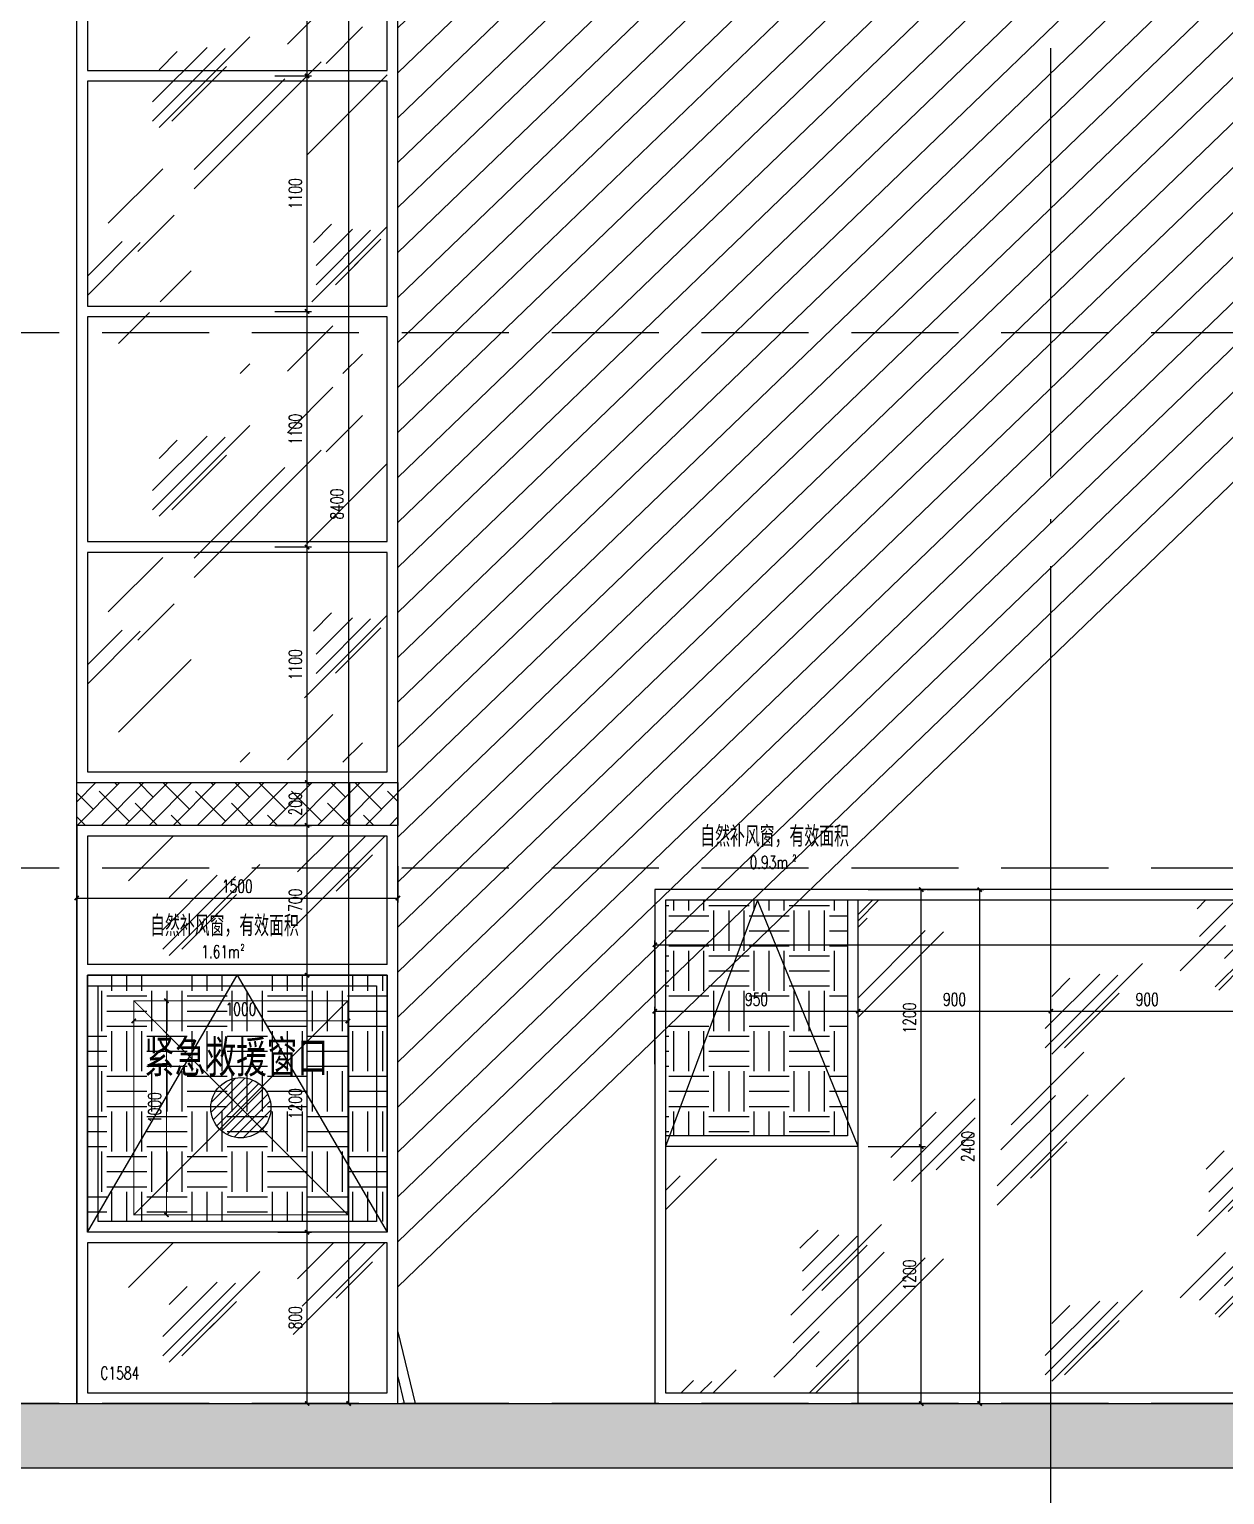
# Model space of a CAD drawing. Extents: x -4210259 to 293730, y -7499 to 868879.
# Drawn here: x -1822112 to -1816529, y 516812 to 523655 of the extents above; entities that cross this region are included whole.
import ezdxf

# ---------------------------------------------------------------- set-up
doc = ezdxf.new("R2010")
doc.units = 0
doc.header["$LTSCALE"] = 1000
doc.header["$MEASUREMENT"] = 0
for name, pattern in [('__DASH', [0.35, 0.25, -0.1]), ('DASH', [0.35, 0.25, -0.1]), ('DOTE', [2.42, 2, -0.2, 0.02, -0.2])]:
    doc.linetypes.add(name, pattern=pattern)
doc.layers.get('Defpoints').update_dxf_attribs({"color": 210})
for name, color, linetype in [('A-AXIS-DOTE', 14, 'DOTE'), ('A-HATCH-2', 251, 'Continuous'), ('A-LIN-V', 9, 'Continuous'), ('A-WINDOW', 140, 'Continuous'), ('A-彩色打印层', 22, 'Continuous'), ('A-门窗表显示尺寸', 160, 'Continuous'), ('AS-WALL', 40, 'Continuous'), ('AXIS', 3, 'Continuous'), ('PUB_DIM', 3, 'Continuous'), ('SPACE', 7, 'Continuous'), ('SPACE_HATCH', 8, 'Continuous')]:
    doc.layers.add(name, color=color, linetype=linetype)
doc.layers.add('A-WALL-HATCH', color=8, linetype='Continuous', lineweight=13)
doc.styles.add('_TCH_DIM_T3', font='SIMPLEX', dxfattribs={"width": 0.705882, "bigfont": 'GBCBIG'})
doc.styles.add('_TCH_SPACE', font='SIMPLEX', dxfattribs={"height": 5, "bigfont": 'GBCBIG'})
doc.styles.add('A-DIM_T3', font='SIMPLEX', dxfattribs={"width": 0.705882, "bigfont": 'GBCBIG'})
doc.styles.add('A-STANDARD', font='SIMPLEX', dxfattribs={"bigfont": 'GBCBIG'})
doc.styles.add('STYLE1', font='')
doc.styles.get('STYLE1').set_extended_font_data('SimSun')
doc.dimstyles.new('_TCH_ARCH&&20', dxfattribs={"dimtxt": 59.5, "dimasz": 20, "dimexe": 20, "dimexo": 20, "dimgap": 25.25, "dimtad": 1, "dimdec": 0, "dimzin": 0, "dimdsep": 46, "dimtxsty": '_TCH_DIM_T3', "dimblk": 'ARCHTICK', "dimcen": 0.09, "dimclrt": 7, "dimazin": 2, "dimtfac": 1, "dimtdec": 0, "dimtix": 1, "dimtmove": 2, "dimatfit": 3, "dimfxl": 0, "dimtolj": 1, "dimtzin": 0, "dimarcsym": 0})
doc.dimstyles.new('A-DIM&&20', dxfattribs={"dimtxt": 59.5, "dimasz": 20, "dimexe": 20, "dimexo": 20, "dimgap": 25.25, "dimtad": 1, "dimdec": 0, "dimzin": 0, "dimdsep": 46, "dimtxsty": 'A-DIM_T3', "dimblk": 'ARCHTICK', "dimcen": 0.09, "dimclrt": 7, "dimazin": 2, "dimtfac": 1, "dimtdec": 0, "dimtix": 1, "dimtmove": 2, "dimatfit": 3, "dimfxl": 0, "dimtolj": 1, "dimtzin": 0, "dimarcsym": 0})
pattern_1 = [(0, (0, 0), (187.5, 187.5), [187.5, -187.5]), (0, (0, 70.31), (187.5, 187.5), [187.5, -187.5]), (0, (0, 140.62), (187.5, 187.5), [187.5, -187.5]), (90, (23.44, 164.06), (-187.5, 187.5), [187.5, -187.5]), (90, (93.75, 164.06), (-187.5, 187.5), [187.5, -187.5]), (90, (164.06, 164.06), (-187.5, 187.5), [187.5, -187.5])]

# ---------------------------------------------------------------- blocks, each defined once
blk = doc.blocks.new('_ArchTick')
at = {"color": 0, "linetype": 'ByBlock', "const_width": 0.4}
blk.add_lwpolyline([(-0.5, -0.5), (0.5, 0.5)], dxfattribs=at)
blk = doc.blocks.new('*D1451')
at = {"layer": 'Defpoints', "color": 0}
for p in [(-1653990, 542178.3), (-1652990, 542178.3), (-1652990, 542105)]:
    blk.add_point(p, dxfattribs=at)
at = {"layer": 'PUB_DIM', "color": 0, "lineweight": -2}
for p, q in [((-1653990, 542158.3), (-1653990, 542085)), ((-1652990, 542158.3), (-1652990, 542085)), ((-1653990, 542105), (-1652990, 542105))]:
    blk.add_line(p, q, dxfattribs=at)
at = {"layer": 'PUB_DIM', "color": 0, "lineweight": -2, "xscale": 20, "yscale": 20, "zscale": 20, "rotation": 180}
blk.add_blockref('_ArchTick', (-1653990, 542105), dxfattribs=at)
at = {"layer": 'PUB_DIM', "color": 0, "lineweight": -2, "xscale": 20, "yscale": 20, "zscale": 20}
blk.add_blockref('_ArchTick', (-1652990, 542105), dxfattribs=at)
at = {"layer": 'PUB_DIM', "color": 7, "insert": (-1653490, 542160), "char_height": 59.5, "attachment_point": 5, "style": '_TCH_DIM_T3'}
blk.add_mtext('\\A1;1000', dxfattribs=at)
blk = doc.blocks.new('*D1452')
at = {"layer": 'Defpoints', "color": 0}
for p in [(-1653888.8, 542199.6), (-1653837.4, 542199.6), (-1653888.8, 541199.6)]:
    blk.add_point(p, dxfattribs=at)
at = {"layer": 'PUB_DIM', "color": 0, "lineweight": -2}
for p, q in [((-1653868.8, 542199.6), (-1653817.4, 542199.6)), ((-1653837.4, 541199.6), (-1653837.4, 542199.6)), ((-1653868.8, 541199.6), (-1653817.4, 541199.6))]:
    blk.add_line(p, q, dxfattribs=at)
at = {"layer": 'PUB_DIM', "color": 0, "lineweight": -2, "xscale": 20, "yscale": 20, "zscale": 20}
for p, rotation in [((-1653837.4, 542199.6), 90), ((-1653837.4, 541199.6), 270)]:
    blk.add_blockref('_ArchTick', p, dxfattribs=dict(at, rotation=rotation))
at = {"layer": 'PUB_DIM', "color": 7, "insert": (-1653892.4, 541699.6), "char_height": 59.5, "attachment_point": 5, "rotation": 90, "style": '_TCH_DIM_T3'}
blk.add_mtext('\\A1;1000', dxfattribs=at)
blk = doc.blocks.new('*D1310')
at = {"layer": 'A-门窗表显示尺寸', "color": 0, "lineweight": -2}
for p, q in [((-1821550.4, 519937.5), (-1821394.3, 519937.5)), ((-1821414.3, 519237.5), (-1821414.3, 519937.5)), ((-1821550.4, 519237.5), (-1821394.3, 519237.5))]:
    blk.add_line(p, q, dxfattribs=at)
at = {"layer": 'Defpoints', "color": 0}
for p in [(-1821570.4, 519937.5), (-1821414.3, 519937.5), (-1821570.4, 519237.5)]:
    blk.add_point(p, dxfattribs=at)
at = {"layer": 'A-门窗表显示尺寸', "color": 0, "lineweight": -2, "xscale": 20, "yscale": 20, "zscale": 20}
for p, rotation in [((-1821414.3, 519937.5), 90), ((-1821414.3, 519237.5), 270)]:
    blk.add_blockref('_ArchTick', p, dxfattribs=dict(at, rotation=rotation))
at = {"layer": 'A-门窗表显示尺寸', "color": 7, "insert": (-1821469.3, 519587.5), "char_height": 59.5, "attachment_point": 5, "rotation": 90, "style": 'A-DIM_T3'}
blk.add_mtext('\\A1;700', dxfattribs=at)
blk = doc.blocks.new('*D1311')
at = {"layer": 'A-门窗表显示尺寸', "color": 0, "lineweight": -2}
for p, q in [((-1821550.4, 519237.5), (-1821394.3, 519237.5)), ((-1821414.3, 518037.5), (-1821414.3, 519237.5)), ((-1821550.4, 518037.5), (-1821394.3, 518037.5))]:
    blk.add_line(p, q, dxfattribs=at)
at = {"layer": 'Defpoints', "color": 0}
for p in [(-1821570.4, 519237.5), (-1821414.3, 519237.5), (-1821570.4, 518037.5)]:
    blk.add_point(p, dxfattribs=at)
at = {"layer": 'A-门窗表显示尺寸', "color": 0, "lineweight": -2, "xscale": 20, "yscale": 20, "zscale": 20}
for p, rotation in [((-1821414.3, 519237.5), 90), ((-1821414.3, 518037.5), 270)]:
    blk.add_blockref('_ArchTick', p, dxfattribs=dict(at, rotation=rotation))
at = {"layer": 'A-门窗表显示尺寸', "color": 7, "insert": (-1821469.3, 518637.5), "char_height": 59.5, "attachment_point": 5, "rotation": 90, "style": 'A-DIM_T3'}
blk.add_mtext('\\A1;1200', dxfattribs=at)
blk = doc.blocks.new('*D1312')
at = {"layer": 'A-门窗表显示尺寸', "color": 0, "lineweight": -2}
for p, q in [((-1821550.4, 518037.5), (-1821394.3, 518037.5)), ((-1821414.3, 517237.5), (-1821414.3, 518037.5)), ((-1821550.4, 517237.5), (-1821394.3, 517237.5))]:
    blk.add_line(p, q, dxfattribs=at)
at = {"layer": 'Defpoints', "color": 0}
for p in [(-1821570.4, 518037.5), (-1821414.3, 518037.5), (-1821570.4, 517237.5)]:
    blk.add_point(p, dxfattribs=at)
at = {"layer": 'A-门窗表显示尺寸', "color": 0, "lineweight": -2, "xscale": 20, "yscale": 20, "zscale": 20}
for p, rotation in [((-1821414.3, 518037.5), 90), ((-1821414.3, 517237.5), 270)]:
    blk.add_blockref('_ArchTick', p, dxfattribs=dict(at, rotation=rotation))
at = {"layer": 'A-门窗表显示尺寸', "color": 7, "insert": (-1821469.3, 517637.5), "char_height": 59.5, "attachment_point": 5, "rotation": 90, "style": 'A-DIM_T3'}
blk.add_mtext('\\A1;800', dxfattribs=at)
blk = doc.blocks.new('*D1313')
at = {"layer": 'A-门窗表显示尺寸', "color": 0, "lineweight": -2}
for p, q in [((-1822490.4, 519747.5), (-1822490.4, 519578)), ((-1820990.4, 519747.5), (-1820990.4, 519578)), ((-1822490.4, 519598), (-1820990.4, 519598))]:
    blk.add_line(p, q, dxfattribs=at)
at = {"layer": 'Defpoints', "color": 0}
for p in [(-1822490.4, 519767.5), (-1820990.4, 519767.5), (-1820990.4, 519598)]:
    blk.add_point(p, dxfattribs=at)
at = {"layer": 'A-门窗表显示尺寸', "color": 0, "lineweight": -2, "xscale": 20, "yscale": 20, "zscale": 20, "rotation": 180}
blk.add_blockref('_ArchTick', (-1822490.4, 519598), dxfattribs=at)
at = {"layer": 'A-门窗表显示尺寸', "color": 0, "lineweight": -2, "xscale": 20, "yscale": 20, "zscale": 20}
blk.add_blockref('_ArchTick', (-1820990.4, 519598), dxfattribs=at)
at = {"layer": 'A-门窗表显示尺寸', "color": 7, "insert": (-1821740.4, 519653), "char_height": 59.5, "attachment_point": 5, "style": 'A-DIM_T3'}
blk.add_mtext('\\A1;1500', dxfattribs=at)
blk = doc.blocks.new('*D1228')
at = {"layer": 'A-门窗表显示尺寸', "color": 0, "lineweight": -2}
for p, q in [((-1802664.3, 520137.5), (-1802494.3, 520137.5)), ((-1802514.3, 519937.5), (-1802514.3, 520137.5)), ((-1802664.3, 519937.5), (-1802494.3, 519937.5))]:
    blk.add_line(p, q, dxfattribs=at)
at = {"layer": 'Defpoints', "color": 0}
for p in [(-1802684.3, 520137.5), (-1802514.3, 520137.5), (-1802684.3, 519937.5)]:
    blk.add_point(p, dxfattribs=at)
at = {"layer": 'A-门窗表显示尺寸', "color": 0, "lineweight": -2, "xscale": 20, "yscale": 20, "zscale": 20}
for p, rotation in [((-1802514.3, 520137.5), 90), ((-1802514.3, 519937.5), 270)]:
    blk.add_blockref('_ArchTick', p, dxfattribs=dict(at, rotation=rotation))
at = {"layer": 'A-门窗表显示尺寸', "color": 7, "insert": (-1802569.3, 520037.5), "char_height": 59.5, "attachment_point": 5, "rotation": 90, "style": '_TCH_DIM_T3'}
blk.add_mtext('\\A1;200', dxfattribs=at)
blk = doc.blocks.new('*D1229')
at = {"layer": 'A-门窗表显示尺寸', "color": 0, "lineweight": -2}
for p, q in [((-1802664.3, 521237.5), (-1802494.3, 521237.5)), ((-1802514.3, 520137.5), (-1802514.3, 521237.5)), ((-1802664.3, 520137.5), (-1802494.3, 520137.5))]:
    blk.add_line(p, q, dxfattribs=at)
at = {"layer": 'Defpoints', "color": 0}
for p in [(-1802684.3, 521237.5), (-1802514.3, 521237.5), (-1802684.3, 520137.5)]:
    blk.add_point(p, dxfattribs=at)
at = {"layer": 'A-门窗表显示尺寸', "color": 0, "lineweight": -2, "xscale": 20, "yscale": 20, "zscale": 20}
for p, rotation in [((-1802514.3, 521237.5), 90), ((-1802514.3, 520137.5), 270)]:
    blk.add_blockref('_ArchTick', p, dxfattribs=dict(at, rotation=rotation))
at = {"layer": 'A-门窗表显示尺寸', "color": 7, "insert": (-1802569.3, 520687.5), "char_height": 59.5, "attachment_point": 5, "rotation": 90, "style": '_TCH_DIM_T3'}
blk.add_mtext('\\A1;1100', dxfattribs=at)
blk = doc.blocks.new('*D1230')
at = {"layer": 'A-门窗表显示尺寸', "color": 0, "lineweight": -2}
for p, q in [((-1802664.3, 522337.5), (-1802494.3, 522337.5)), ((-1802514.3, 521237.5), (-1802514.3, 522337.5)), ((-1802664.3, 521237.5), (-1802494.3, 521237.5))]:
    blk.add_line(p, q, dxfattribs=at)
at = {"layer": 'Defpoints', "color": 0}
for p in [(-1802684.3, 522337.5), (-1802514.3, 522337.5), (-1802684.3, 521237.5)]:
    blk.add_point(p, dxfattribs=at)
at = {"layer": 'A-门窗表显示尺寸', "color": 0, "lineweight": -2, "xscale": 20, "yscale": 20, "zscale": 20}
for p, rotation in [((-1802514.3, 522337.5), 90), ((-1802514.3, 521237.5), 270)]:
    blk.add_blockref('_ArchTick', p, dxfattribs=dict(at, rotation=rotation))
at = {"layer": 'A-门窗表显示尺寸', "color": 7, "insert": (-1802569.3, 521787.5), "char_height": 59.5, "attachment_point": 5, "rotation": 90, "style": '_TCH_DIM_T3'}
blk.add_mtext('\\A1;1100', dxfattribs=at)
blk = doc.blocks.new('*D1231')
at = {"layer": 'A-门窗表显示尺寸', "color": 0, "lineweight": -2}
for p, q in [((-1802664.3, 523437.5), (-1802494.3, 523437.5)), ((-1802514.3, 522337.5), (-1802514.3, 523437.5)), ((-1802664.3, 522337.5), (-1802494.3, 522337.5))]:
    blk.add_line(p, q, dxfattribs=at)
at = {"layer": 'Defpoints', "color": 0}
for p in [(-1802684.3, 523437.5), (-1802514.3, 523437.5), (-1802684.3, 522337.5)]:
    blk.add_point(p, dxfattribs=at)
at = {"layer": 'A-门窗表显示尺寸', "color": 0, "lineweight": -2, "xscale": 20, "yscale": 20, "zscale": 20}
for p, rotation in [((-1802514.3, 523437.5), 90), ((-1802514.3, 522337.5), 270)]:
    blk.add_blockref('_ArchTick', p, dxfattribs=dict(at, rotation=rotation))
at = {"layer": 'A-门窗表显示尺寸', "color": 7, "insert": (-1802569.3, 522887.5), "char_height": 59.5, "attachment_point": 5, "rotation": 90, "style": '_TCH_DIM_T3'}
blk.add_mtext('\\A1;1100', dxfattribs=at)
blk = doc.blocks.new('*D1232')
at = {"layer": 'A-门窗表显示尺寸', "color": 0, "lineweight": -2}
for p, q in [((-1802664.3, 524537.5), (-1802494.3, 524537.5)), ((-1802514.3, 523437.5), (-1802514.3, 524537.5)), ((-1802664.3, 523437.5), (-1802494.3, 523437.5))]:
    blk.add_line(p, q, dxfattribs=at)
at = {"layer": 'Defpoints', "color": 0}
for p in [(-1802684.3, 524537.5), (-1802514.3, 524537.5), (-1802684.3, 523437.5)]:
    blk.add_point(p, dxfattribs=at)
at = {"layer": 'A-门窗表显示尺寸', "color": 0, "lineweight": -2, "xscale": 20, "yscale": 20, "zscale": 20}
for p, rotation in [((-1802514.3, 524537.5), 90), ((-1802514.3, 523437.5), 270)]:
    blk.add_blockref('_ArchTick', p, dxfattribs=dict(at, rotation=rotation))
at = {"layer": 'A-门窗表显示尺寸', "color": 7, "insert": (-1802569.3, 523987.5), "char_height": 59.5, "attachment_point": 5, "rotation": 90, "style": '_TCH_DIM_T3'}
blk.add_mtext('\\A1;1100', dxfattribs=at)
blk = doc.blocks.new('*D1234')
at = {"layer": 'A-门窗表显示尺寸', "color": 0, "lineweight": -2}
for p, q in [((-1802644.3, 525637.5), (-1802300, 525637.5)), ((-1802320, 517237.5), (-1802320, 525637.5)), ((-1802644.3, 517237.5), (-1802300, 517237.5))]:
    blk.add_line(p, q, dxfattribs=at)
at = {"layer": 'Defpoints', "color": 0}
for p in [(-1802664.3, 525637.5), (-1802320, 525637.5), (-1802664.3, 517237.5)]:
    blk.add_point(p, dxfattribs=at)
at = {"layer": 'A-门窗表显示尺寸', "color": 0, "lineweight": -2, "xscale": 20, "yscale": 20, "zscale": 20}
for p, rotation in [((-1802320, 525637.5), 90), ((-1802320, 517237.5), 270)]:
    blk.add_blockref('_ArchTick', p, dxfattribs=dict(at, rotation=rotation))
at = {"layer": 'A-门窗表显示尺寸', "color": 7, "insert": (-1802375, 521437.5), "char_height": 59.5, "attachment_point": 5, "rotation": 90, "style": '_TCH_DIM_T3'}
blk.add_mtext('\\A1;8400', dxfattribs=at)
blk = doc.blocks.new('*D1190')
at = {"layer": 'A-门窗表显示尺寸', "color": 0, "lineweight": -2}
for p, q in [((-1687760.4, 518822.3), (-1687760.4, 519089.7)), ((-1687760.4, 519069.7), (-1686810.4, 519069.7)), ((-1686810.4, 518822.3), (-1686810.4, 519089.7))]:
    blk.add_line(p, q, dxfattribs=at)
at = {"layer": 'Defpoints', "color": 0}
for p in [(-1686810.4, 519069.7), (-1687760.4, 518802.3), (-1686810.4, 518802.3)]:
    blk.add_point(p, dxfattribs=at)
at = {"layer": 'A-门窗表显示尺寸', "color": 0, "lineweight": -2, "xscale": 20, "yscale": 20, "zscale": 20, "rotation": 180}
blk.add_blockref('_ArchTick', (-1687760.4, 519069.7), dxfattribs=at)
at = {"layer": 'A-门窗表显示尺寸', "color": 0, "lineweight": -2, "xscale": 20, "yscale": 20, "zscale": 20}
blk.add_blockref('_ArchTick', (-1686810.4, 519069.7), dxfattribs=at)
at = {"layer": 'A-门窗表显示尺寸', "color": 7, "insert": (-1687285.4, 519124.7), "char_height": 59.5, "attachment_point": 5, "style": 'A-DIM_T3'}
blk.add_mtext('\\A1;950', dxfattribs=at)
blk = doc.blocks.new('*D1191')
at = {"layer": 'A-门窗表显示尺寸', "color": 0, "lineweight": -2}
for p, q in [((-1686810.4, 518822.3), (-1686810.4, 519089.7)), ((-1686810.4, 519069.7), (-1685910.4, 519069.7)), ((-1685910.4, 518822.3), (-1685910.4, 519089.7))]:
    blk.add_line(p, q, dxfattribs=at)
at = {"layer": 'Defpoints', "color": 0}
for p in [(-1685910.4, 519069.7), (-1686810.4, 518802.3), (-1685910.4, 518802.3)]:
    blk.add_point(p, dxfattribs=at)
at = {"layer": 'A-门窗表显示尺寸', "color": 0, "lineweight": -2, "xscale": 20, "yscale": 20, "zscale": 20, "rotation": 180}
blk.add_blockref('_ArchTick', (-1686810.4, 519069.7), dxfattribs=at)
at = {"layer": 'A-门窗表显示尺寸', "color": 0, "lineweight": -2, "xscale": 20, "yscale": 20, "zscale": 20}
blk.add_blockref('_ArchTick', (-1685910.4, 519069.7), dxfattribs=at)
at = {"layer": 'A-门窗表显示尺寸', "color": 7, "insert": (-1686360.4, 519124.7), "char_height": 59.5, "attachment_point": 5, "style": 'A-DIM_T3'}
blk.add_mtext('\\A1;900', dxfattribs=at)
blk = doc.blocks.new('*D1192')
at = {"layer": 'A-门窗表显示尺寸', "color": 0, "lineweight": -2}
for p, q in [((-1685910.4, 518822.3), (-1685910.4, 519089.7)), ((-1685910.4, 519069.7), (-1685010.4, 519069.7)), ((-1685010.4, 518822.3), (-1685010.4, 519089.7))]:
    blk.add_line(p, q, dxfattribs=at)
at = {"layer": 'Defpoints', "color": 0}
for p in [(-1685010.4, 519069.7), (-1685910.4, 518802.3), (-1685010.4, 518802.3)]:
    blk.add_point(p, dxfattribs=at)
at = {"layer": 'A-门窗表显示尺寸', "color": 0, "lineweight": -2, "xscale": 20, "yscale": 20, "zscale": 20, "rotation": 180}
blk.add_blockref('_ArchTick', (-1685910.4, 519069.7), dxfattribs=at)
at = {"layer": 'A-门窗表显示尺寸', "color": 0, "lineweight": -2, "xscale": 20, "yscale": 20, "zscale": 20}
blk.add_blockref('_ArchTick', (-1685010.4, 519069.7), dxfattribs=at)
at = {"layer": 'A-门窗表显示尺寸', "color": 7, "insert": (-1685460.4, 519124.7), "char_height": 59.5, "attachment_point": 5, "style": 'A-DIM_T3'}
blk.add_mtext('\\A1;900', dxfattribs=at)
blk = doc.blocks.new('*D1193')
at = {"layer": 'A-门窗表显示尺寸', "color": 0, "lineweight": -2}
for p, q in [((-1685010.4, 518822.3), (-1685010.4, 519089.7)), ((-1685010.4, 519069.7), (-1684110.4, 519069.7)), ((-1684110.4, 518822.3), (-1684110.4, 519089.7))]:
    blk.add_line(p, q, dxfattribs=at)
at = {"layer": 'Defpoints', "color": 0}
for p in [(-1684110.4, 519069.7), (-1685010.4, 518802.3), (-1684110.4, 518802.3)]:
    blk.add_point(p, dxfattribs=at)
at = {"layer": 'A-门窗表显示尺寸', "color": 0, "lineweight": -2, "xscale": 20, "yscale": 20, "zscale": 20, "rotation": 180}
blk.add_blockref('_ArchTick', (-1685010.4, 519069.7), dxfattribs=at)
at = {"layer": 'A-门窗表显示尺寸', "color": 0, "lineweight": -2, "xscale": 20, "yscale": 20, "zscale": 20}
blk.add_blockref('_ArchTick', (-1684110.4, 519069.7), dxfattribs=at)
at = {"layer": 'A-门窗表显示尺寸', "color": 7, "insert": (-1684560.4, 519124.7), "char_height": 59.5, "attachment_point": 5, "style": 'A-DIM_T3'}
blk.add_mtext('\\A1;900', dxfattribs=at)
blk = doc.blocks.new('*D1194')
at = {"layer": 'A-门窗表显示尺寸', "color": 0, "lineweight": -2}
for p, q in [((-1684110.4, 518822.3), (-1684110.4, 519089.7)), ((-1684110.4, 519069.7), (-1683210.4, 519069.7)), ((-1683210.4, 518822.3), (-1683210.4, 519089.7))]:
    blk.add_line(p, q, dxfattribs=at)
at = {"layer": 'Defpoints', "color": 0}
for p in [(-1683210.4, 519069.7), (-1684110.4, 518802.3), (-1683210.4, 518802.3)]:
    blk.add_point(p, dxfattribs=at)
at = {"layer": 'A-门窗表显示尺寸', "color": 0, "lineweight": -2, "xscale": 20, "yscale": 20, "zscale": 20, "rotation": 180}
blk.add_blockref('_ArchTick', (-1684110.4, 519069.7), dxfattribs=at)
at = {"layer": 'A-门窗表显示尺寸', "color": 0, "lineweight": -2, "xscale": 20, "yscale": 20, "zscale": 20}
blk.add_blockref('_ArchTick', (-1683210.4, 519069.7), dxfattribs=at)
at = {"layer": 'A-门窗表显示尺寸', "color": 7, "insert": (-1683660.4, 519124.7), "char_height": 59.5, "attachment_point": 5, "style": 'A-DIM_T3'}
blk.add_mtext('\\A1;900', dxfattribs=at)
blk = doc.blocks.new('*D1195')
at = {"layer": 'A-门窗表显示尺寸', "color": 0, "lineweight": -2}
for p, q in [((-1683210.4, 518822.3), (-1683210.4, 519089.7)), ((-1683210.4, 519069.7), (-1682310.4, 519069.7)), ((-1682310.4, 518822.3), (-1682310.4, 519089.7))]:
    blk.add_line(p, q, dxfattribs=at)
at = {"layer": 'Defpoints', "color": 0}
for p in [(-1682310.4, 519069.7), (-1683210.4, 518802.3), (-1682310.4, 518802.3)]:
    blk.add_point(p, dxfattribs=at)
at = {"layer": 'A-门窗表显示尺寸', "color": 0, "lineweight": -2, "xscale": 20, "yscale": 20, "zscale": 20, "rotation": 180}
blk.add_blockref('_ArchTick', (-1683210.4, 519069.7), dxfattribs=at)
at = {"layer": 'A-门窗表显示尺寸', "color": 0, "lineweight": -2, "xscale": 20, "yscale": 20, "zscale": 20}
blk.add_blockref('_ArchTick', (-1682310.4, 519069.7), dxfattribs=at)
at = {"layer": 'A-门窗表显示尺寸', "color": 7, "insert": (-1682760.4, 519124.7), "char_height": 59.5, "attachment_point": 5, "style": 'A-DIM_T3'}
blk.add_mtext('\\A1;900', dxfattribs=at)
blk = doc.blocks.new('*D1196')
at = {"layer": 'A-门窗表显示尺寸', "color": 0, "lineweight": -2}
for p, q in [((-1682310.4, 518822.3), (-1682310.4, 519089.7)), ((-1682310.4, 519069.7), (-1681360.4, 519069.7)), ((-1681360.4, 518822.3), (-1681360.4, 519089.7))]:
    blk.add_line(p, q, dxfattribs=at)
at = {"layer": 'Defpoints', "color": 0}
for p in [(-1681360.4, 519069.7), (-1682310.4, 518802.3), (-1681360.4, 518802.3)]:
    blk.add_point(p, dxfattribs=at)
at = {"layer": 'A-门窗表显示尺寸', "color": 0, "lineweight": -2, "xscale": 20, "yscale": 20, "zscale": 20, "rotation": 180}
blk.add_blockref('_ArchTick', (-1682310.4, 519069.7), dxfattribs=at)
at = {"layer": 'A-门窗表显示尺寸', "color": 0, "lineweight": -2, "xscale": 20, "yscale": 20, "zscale": 20}
blk.add_blockref('_ArchTick', (-1681360.4, 519069.7), dxfattribs=at)
at = {"layer": 'A-门窗表显示尺寸', "color": 7, "insert": (-1681835.4, 519124.7), "char_height": 59.5, "attachment_point": 5, "style": 'A-DIM_T3'}
blk.add_mtext('\\A1;950', dxfattribs=at)
blk = doc.blocks.new('*D1197')
at = {"layer": 'A-门窗表显示尺寸', "color": 0, "lineweight": -2}
for p, q in [((-1686490.4, 519637.5), (-1686222.9, 519637.5)), ((-1686242.9, 517237.5), (-1686242.9, 519637.5)), ((-1686490.4, 517237.5), (-1686222.9, 517237.5))]:
    blk.add_line(p, q, dxfattribs=at)
at = {"layer": 'Defpoints', "color": 0}
for p in [(-1686510.4, 519637.5), (-1686242.9, 519637.5), (-1686510.4, 517237.5)]:
    blk.add_point(p, dxfattribs=at)
at = {"layer": 'A-门窗表显示尺寸', "color": 0, "lineweight": -2, "xscale": 20, "yscale": 20, "zscale": 20}
for p, rotation in [((-1686242.9, 519637.5), 90), ((-1686242.9, 517237.5), 270)]:
    blk.add_blockref('_ArchTick', p, dxfattribs=dict(at, rotation=rotation))
at = {"layer": 'A-门窗表显示尺寸', "color": 7, "insert": (-1686297.9, 518437.5), "char_height": 59.5, "attachment_point": 5, "rotation": 90, "style": 'A-DIM_T3'}
blk.add_mtext('\\A1;2400', dxfattribs=at)
blk = doc.blocks.new('*D1198')
at = {"layer": 'A-门窗表显示尺寸', "color": 0, "lineweight": -2}
for p, q in [((-1687760.4, 519132.3), (-1687760.4, 519399.7)), ((-1687760.4, 519379.7), (-1681360.4, 519379.7)), ((-1681360.4, 519132.3), (-1681360.4, 519399.7))]:
    blk.add_line(p, q, dxfattribs=at)
at = {"layer": 'Defpoints', "color": 0}
for p in [(-1681360.4, 519379.7), (-1687760.4, 519112.3), (-1681360.4, 519112.3)]:
    blk.add_point(p, dxfattribs=at)
at = {"layer": 'A-门窗表显示尺寸', "color": 0, "lineweight": -2, "xscale": 20, "yscale": 20, "zscale": 20, "rotation": 180}
blk.add_blockref('_ArchTick', (-1687760.4, 519379.7), dxfattribs=at)
at = {"layer": 'A-门窗表显示尺寸', "color": 0, "lineweight": -2, "xscale": 20, "yscale": 20, "zscale": 20}
blk.add_blockref('_ArchTick', (-1681360.4, 519379.7), dxfattribs=at)
at = {"layer": 'A-门窗表显示尺寸', "color": 7, "insert": (-1684560.4, 519434.7), "char_height": 59.5, "attachment_point": 5, "style": 'A-DIM_T3'}
blk.add_mtext('\\A1;6400', dxfattribs=at)
blk = doc.blocks.new('*D1199')
at = {"layer": 'A-门窗表显示尺寸', "color": 0, "lineweight": -2}
for p, q in [((-1686763.3, 518437.5), (-1686495.9, 518437.5)), ((-1686515.9, 517237.5), (-1686515.9, 518437.5)), ((-1686763.3, 517237.5), (-1686495.9, 517237.5))]:
    blk.add_line(p, q, dxfattribs=at)
at = {"layer": 'Defpoints', "color": 0}
for p in [(-1686783.3, 518437.5), (-1686515.9, 518437.5), (-1686783.3, 517237.5)]:
    blk.add_point(p, dxfattribs=at)
at = {"layer": 'A-门窗表显示尺寸', "color": 0, "lineweight": -2, "xscale": 20, "yscale": 20, "zscale": 20}
for p, rotation in [((-1686515.9, 518437.5), 90), ((-1686515.9, 517237.5), 270)]:
    blk.add_blockref('_ArchTick', p, dxfattribs=dict(at, rotation=rotation))
at = {"layer": 'A-门窗表显示尺寸', "color": 7, "insert": (-1686570.9, 517837.5), "char_height": 59.5, "attachment_point": 5, "rotation": 90, "style": 'A-DIM_T3'}
blk.add_mtext('\\A1;1200', dxfattribs=at)
blk = doc.blocks.new('*D1200')
at = {"layer": 'A-门窗表显示尺寸', "color": 0, "lineweight": -2}
for p, q in [((-1686763.3, 519637.5), (-1686495.9, 519637.5)), ((-1686515.9, 518437.5), (-1686515.9, 519637.5)), ((-1686763.3, 518437.5), (-1686495.9, 518437.5))]:
    blk.add_line(p, q, dxfattribs=at)
at = {"layer": 'Defpoints', "color": 0}
for p in [(-1686783.3, 519637.5), (-1686515.9, 519637.5), (-1686783.3, 518437.5)]:
    blk.add_point(p, dxfattribs=at)
at = {"layer": 'A-门窗表显示尺寸', "color": 0, "lineweight": -2, "xscale": 20, "yscale": 20, "zscale": 20}
for p, rotation in [((-1686515.9, 519637.5), 90), ((-1686515.9, 518437.5), 270)]:
    blk.add_blockref('_ArchTick', p, dxfattribs=dict(at, rotation=rotation))
at = {"layer": 'A-门窗表显示尺寸', "color": 7, "insert": (-1686570.9, 519037.5), "char_height": 59.5, "attachment_point": 5, "rotation": 90, "style": 'A-DIM_T3'}
blk.add_mtext('\\A1;1200', dxfattribs=at)
blk = doc.blocks.new('w42432')
at = {"layer": 'A-彩色打印层'}
h = blk.add_hatch(dxfattribs=at)
h.set_pattern_fill('ANSI31', color=1, scale=20)
h.set_pattern_definition([(45, (-3066307.735, -1060647.207), (-22.4506403, 22.4506403), [])])
edge = h.paths.add_edge_path()
edge.add_arc((-1653490, 541699.6), 140.7, 0, 360)
at = {"layer": 'A-彩色打印层', "linetype": 'DASH', "const_width": 5, "elevation": 0}
blk.add_lwpolyline([(-1653990, 542199.6), (-1652990, 542199.6), (-1652990, 541199.6), (-1653990, 541199.6)], close=True, dxfattribs=at)
for points in [[(-1653990, 542199.6), (-1652990, 541199.6)], [(-1652990, 542199.6), (-1653990, 541199.6)]]:
    blk.add_lwpolyline(points, dxfattribs=at)
at = {"layer": 'A-彩色打印层', "ltscale": 0.5}
blk.add_circle((-1653490, 541699.6, 0), 140.7, dxfattribs=at)
at = {"layer": 'AXIS', "linetype": 'Continuous', "style": 'STYLE1', "width": 0.7}
blk.add_text('紧急救援窗口', height=150, dxfattribs=at).set_placement((-1653941.7, 541862.6, 0))
at = {"layer": 'PUB_DIM'}
for p1, p2, distance, picture, middle in [((-1653990, 542178.3), (-1652990, 542178.3), -73.3, '*D1451', (-1653490, 542160)), ((-1653888.8, 541199.6), (-1653888.8, 542199.6), -51.4, '*D1452', (-1653892.4, 541699.6))]:
    dim = blk.add_aligned_dim(p1=p1, p2=p2, distance=distance, dimstyle='_TCH_ARCH&&20', dxfattribs=at)
    dim.commit()
    dim.dimension.update_dxf_attribs({"geometry": picture, "text_midpoint": middle})
blk = doc.blocks.new('er446')
at = {"layer": 'A-WALL-HATCH'}
h = blk.add_hatch(dxfattribs=at)
h.set_pattern_fill('玻璃2', color=256, scale=100, angle=180)
h.set_pattern_definition([(45, (3085130.2, -5340), (0, 1527.35065), [600, -360, 600, -360, 240, -523.28157]), (45, (3085100.2, -5310), (0, 1527.35065), [480, -600, 360, -360, 420, -463.28157]), (45, (3085100.2, -5220), (0, 1527.35065), [360, -720, 240, -360, 540, -463.28157]), (45, (3085190.2, -5310), (0, 1527.35065), [360, -720, 300, -1303.2815]), (45, (3085280.2, -5220), (0, 1527.35065), [180, -900, 120, -1483.2815]), (45, (3085130.2, -5070), (0, 1527.35065), [120, -900, 120, -480, 300, -763.28157]), (45, (3085670.2, -5160), (0, 1527.35065), [600, -900, 720, -475.28157]), (45, (3085670.2, -5250), (0, 1527.35065), [840, -600, 900, -355.28157]), (45, (3085820.2, -5130), (0, -1697.05627), [600, -840, 480, -763.28157]), (45, (3085730.2, -4950), (0, 1527.35065), [300, -1200, 360, -823.28157]), (45, (3085910.2, -5040), (0, 1527.35065), [240, -1200, 240, -1003.2815])])
h.paths.add_polyline_path([(-1822440.4, 519237.5), (-1821040.4, 519237.5), (-1821040.4, 519887.5), (-1822440.4, 519887.5)])
h = blk.add_hatch(dxfattribs=at)
h.set_pattern_fill('玻璃2', color=256, scale=100, angle=180)
h.set_pattern_definition([(45, (3085130.2, -7240), (0, 1527.35065), [600, -360, 600, -360, 240, -523.28157]), (45, (3085100.2, -7210), (0, 1527.35065), [480, -600, 360, -360, 420, -463.28157]), (45, (3085100.2, -7120), (0, 1527.35065), [360, -720, 240, -360, 540, -463.28157]), (45, (3085190.2, -7210), (0, 1527.35065), [360, -720, 300, -1303.2815]), (45, (3085280.2, -7120), (0, 1527.35065), [180, -900, 120, -1483.2815]), (45, (3085130.2, -6970), (0, 1527.35065), [120, -900, 120, -480, 300, -763.28157]), (45, (3085670.2, -7060), (0, 1527.35065), [600, -900, 720, -475.28157]), (45, (3085670.2, -7150), (0, 1527.35065), [840, -600, 900, -355.28157]), (45, (3085820.2, -7030), (0, -1697.05627), [600, -840, 480, -763.28157]), (45, (3085730.2, -6850), (0, 1527.35065), [300, -1200, 360, -823.28157]), (45, (3085910.2, -6940), (0, 1527.35065), [240, -1200, 240, -1003.2815])])
h.paths.add_polyline_path([(-1822440.4, 517287.5), (-1821040.4, 517287.5), (-1821040.4, 517987.5), (-1822440.4, 517987.5)])
at = {"layer": 'SPACE_HATCH'}
h = blk.add_hatch(dxfattribs=at)
h.set_pattern_fill('土壤', color=1, scale=50, style=0)
h.set_pattern_definition(pattern_1)
h.paths.add_polyline_path([(-1821040.4, 518087.5), (-1822440.4, 518087.5), (-1822440.4, 519237.5), (-1821040.4, 519237.5)])
at = {"layer": 'A-WINDOW'}
for p, q in [((-1821040.4, 519287.5), (-1822440.4, 519287.5)), ((-1821040.4, 519237.5), (-1822440.4, 519237.5)), ((-1821040.4, 518037.5), (-1822440.4, 518037.5)), ((-1821040.4, 517987.5), (-1822440.4, 517987.5))]:
    blk.add_line(p, q, dxfattribs=at)
for points in [[(-1822490.4, 517237.5), (-1820990.4, 517237.5), (-1820990.4, 519937.5), (-1822490.4, 519937.5)], [(-1822440.4, 519237.5), (-1821040.4, 519237.5), (-1821040.4, 518037.5), (-1822440.4, 518037.5)], [(-1822390.4, 519187.5), (-1821090.4, 519187.5), (-1821090.4, 518087.5), (-1822390.4, 518087.5)]]:
    blk.add_lwpolyline(points, close=True, dxfattribs=at)
for points in [[(-1821040.4, 519287.5), (-1821040.4, 519887.5), (-1822440.4, 519887.5), (-1822440.4, 519287.5)], [(-1822440.4, 519237.5), (-1822440.4, 518037.5)], [(-1822440.4, 518037.5), (-1821740.4, 519237.5), (-1821040.4, 518037.5)], [(-1821040.4, 518037.5), (-1821040.4, 519237.5)], [(-1822440.4, 517987.5), (-1822440.4, 517287.5), (-1821040.4, 517287.5), (-1821040.4, 517987.5)]]:
    blk.add_lwpolyline(points, dxfattribs=at)
at = {"layer": 'A-WALL-HATCH'}
blk.add_blockref('w42432', (-168233.7, -23080.9, 0), dxfattribs=at)
at = {"layer": 'A-门窗表显示尺寸', "color": 3, "style": 'A-STANDARD', "width": 0.705882}
blk.add_text('C1584', height=59.5, dxfattribs=at).set_placement((-1822380, 517350))
at = {"layer": 'SPACE', "color": 1, "style": '_TCH_SPACE'}
blk.add_text('自然补风窗，有效面积', height=96.45, dxfattribs=at).set_placement((-1822147.5, 519420))
at = {"layer": 'SPACE', "color": 1, "style": '_TCH_SPACE', "width": 0.705882}
for s, height, p in [('1.61m', 59.5, (-1821909.2, 519317.6)), ('2', 29.8, (-1821725.2, 519352.6))]:
    blk.add_text(s, height=height, dxfattribs=at).set_placement(p)
at = {"layer": 'A-门窗表显示尺寸'}
for p1, p2, distance, picture, middle in [((-1821570.4, 519237.5), (-1821570.4, 519937.5), -156.1, '*D1310', (-1821469.3, 519587.5)), ((-1822490.4, 519767.5), (-1820990.4, 519767.5), -169.5, '*D1313', (-1821740.4, 519653)), ((-1821570.4, 518037.5), (-1821570.4, 519237.5), -156.1, '*D1311', (-1821469.3, 518637.5)), ((-1821570.4, 517237.5), (-1821570.4, 518037.5), -156.1, '*D1312', (-1821469.3, 517637.5))]:
    dim = blk.add_aligned_dim(p1=p1, p2=p2, distance=distance, dimstyle='A-DIM&&20', dxfattribs=at)
    dim.commit()
    dim.dimension.update_dxf_attribs({"geometry": picture, "text_midpoint": middle})
blk = doc.blocks.new('C1454')
at = {"layer": 'A-HATCH-2'}
h = blk.add_hatch(dxfattribs=at)
h.set_pattern_fill('ANSI38', color=256, scale=50)
h.set_pattern_definition([(45, (0, 0), (-56.1266008, 56.1266008), []), (135, (0, 0), (-168.3798023, 56.1266008), [198.4375, -119.0625])])
h.paths.add_polyline_path([(-1803590.4, 520137.5), (-1802090.4, 520137.5), (-1802090.4, 519937.5), (-1803590.4, 519937.5)])
at = {"layer": 'A-WALL-HATCH'}
h = blk.add_hatch(dxfattribs=at)
h.set_pattern_fill('玻璃2', color=256, scale=100)
h.set_pattern_definition([(45, (2950370, -1780), (0, 1527.35065), [600, -360, 600, -360, 240, -523.28157]), (45, (2950340, -1750), (0, 1527.35065), [480, -600, 360, -360, 420, -463.28157]), (45, (2950340, -1660), (0, 1527.35065), [360, -720, 240, -360, 540, -463.28157]), (45, (2950430, -1750), (0, 1527.35065), [360, -720, 300, -1303.2815]), (45, (2950520, -1660), (0, 1527.35065), [180, -900, 120, -1483.2815]), (45, (2950370, -1510), (0, 1527.35065), [120, -900, 120, -480, 300, -763.28157]), (45, (2950910, -1600), (0, 1527.35065), [600, -900, 720, -475.28157]), (45, (2950910, -1690), (0, 1527.35065), [840, -600, 900, -355.28157]), (45, (2951060, -1570), (0, -1697.05627), [600, -840, 480, -763.28157]), (45, (2950970, -1390), (0, 1527.35065), [300, -1200, 360, -823.28157]), (45, (2951150, -1480), (0, 1527.35065), [240, -1200, 240, -1003.2815])])
h.paths.add_polyline_path([(-1802140.4, 522332.5), (-1803540.4, 522332.5), (-1803540.4, 522047.5), (-1802140.4, 522047.5)])
h.paths.add_polyline_path([(-1803540.4, 522382.5), (-1802140.4, 522382.5), (-1802140.4, 523847.5), (-1803540.4, 523847.5)])
h = blk.add_hatch(dxfattribs=at)
h.set_pattern_fill('玻璃2', color=256, scale=100)
h.set_pattern_definition([(45, (2950370, -3595), (0, 1527.35065), [600, -360, 600, -360, 240, -523.28157]), (45, (2950340, -3565), (0, 1527.35065), [480, -600, 360, -360, 420, -463.28157]), (45, (2950340, -3475), (0, 1527.35065), [360, -720, 240, -360, 540, -463.28157]), (45, (2950430, -3565), (0, 1527.35065), [360, -720, 300, -1303.2815]), (45, (2950520, -3475), (0, 1527.35065), [180, -900, 120, -1483.2815]), (45, (2950370, -3325), (0, 1527.35065), [120, -900, 120, -480, 300, -763.28157]), (45, (2950910, -3415), (0, 1527.35065), [600, -900, 720, -475.28157]), (45, (2950910, -3505), (0, 1527.35065), [840, -600, 900, -355.28157]), (45, (2951060, -3385), (0, -1697.05627), [600, -840, 480, -763.28157]), (45, (2950970, -3205), (0, 1527.35065), [300, -1200, 360, -823.28157]), (45, (2951150, -3295), (0, 1527.35065), [240, -1200, 240, -1003.2815])])
h.paths.add_polyline_path([(-1803540.4, 520232.5), (-1802140.4, 520232.5), (-1802140.4, 522032.5), (-1803540.4, 522032.5)])
at = {"layer": 'A-LIN-V'}
blk.add_line((-1803590.4, 520137.5), (-1802190.4, 520137.5), dxfattribs=at)
at = {"layer": 'A-WALL-HATCH'}
blk.add_line((-1802314.3, 519937.5), (-1802314.3, 520137.5), dxfattribs=at)
at = {"layer": 'A-WINDOW'}
for p, q in [((-1803590.4, 520117.5), (-1803590.4, 525637.5)), ((-1802090.4, 520117.5), (-1802090.4, 525637.5)), ((-1803590.4, 520137.5), (-1802090.4, 520137.5))]:
    blk.add_line(p, q, dxfattribs=at)
for points in [[(-1803540.4, 523462.5), (-1802140.4, 523462.5), (-1802140.4, 524512.5), (-1803540.4, 524512.5)], [(-1803540.4, 522362.5), (-1802140.4, 522362.5), (-1802140.4, 523412.5), (-1803540.4, 523412.5)], [(-1803540.4, 522312.5), (-1803540.4, 521262.5), (-1802140.4, 521262.5), (-1802140.4, 522312.5)], [(-1803540.4, 520187.5), (-1802140.4, 520187.5), (-1802140.4, 521212.5), (-1803540.4, 521212.5)], [(-1803590.4, 520137.5), (-1802090.4, 520137.5), (-1802090.4, 519937.5), (-1803590.4, 519937.5)]]:
    blk.add_lwpolyline(points, close=True, dxfattribs=at)
at = {"layer": 'A-门窗表显示尺寸'}
for p1, p2, distance, picture, middle in [((-1802664.3, 517237.5), (-1802664.3, 525637.5), -344.3, '*D1234', (-1802375, 521437.5)), ((-1802684.3, 523437.5), (-1802684.3, 524537.5), -170, '*D1232', (-1802569.3, 523987.5)), ((-1802684.3, 522337.5), (-1802684.3, 523437.5), -170, '*D1231', (-1802569.3, 522887.5)), ((-1802684.3, 521237.5), (-1802684.3, 522337.5), -170, '*D1230', (-1802569.3, 521787.5)), ((-1802684.3, 520137.5), (-1802684.3, 521237.5), -170, '*D1229', (-1802569.3, 520687.5)), ((-1802684.3, 519937.5), (-1802684.3, 520137.5), -170, '*D1228', (-1802569.3, 520037.5))]:
    dim = blk.add_aligned_dim(p1=p1, p2=p2, distance=distance, dimstyle='_TCH_ARCH&&20', dxfattribs=at)
    dim.commit()
    dim.dimension.update_dxf_attribs({"geometry": picture, "text_midpoint": middle})
blk = doc.blocks.new('e43435')
at = {"layer": 'A-WALL-HATCH'}
h = blk.add_hatch(dxfattribs=at)
h.set_pattern_fill('玻璃2', color=256, scale=100)
h.set_pattern_definition([(45, (64850, 60), (0, 1527.35065), [600, -360, 600, -360, 240, -523.28157]), (45, (64820, 90), (0, 1527.35065), [480, -600, 360, -360, 420, -463.28157]), (45, (64820, 180), (0, 1527.35065), [360, -720, 240, -360, 540, -463.28157]), (45, (64910, 90), (0, 1527.35065), [360, -720, 300, -1303.2815]), (45, (65000, 180), (0, 1527.35065), [180, -900, 120, -1483.2815]), (45, (64850, 330), (0, 1527.35065), [120, -900, 120, -480, 300, -763.28157]), (45, (65390, 240), (0, 1527.35065), [600, -900, 720, -475.2816]), (45, (65390, 150), (0, 1527.35065), [840, -600, 900, -355.2816]), (45, (65540, 270), (0, -1697.0563), [600, -840, 480, -763.2816]), (45, (65450, 450), (0, 1527.35065), [300, -1200, 360, -823.2816]), (45, (65630, 360), (0, 1527.35065), [240, -1200, 240, -1003.2815])])
h.paths.add_polyline_path([(-1687710.4, 517287.5), (-1681410.4, 517287.5), (-1681410.4, 518437.5), (-1682310.4, 518437.5), (-1682310.4, 519587.5), (-1684110.4, 519587.5), (-1684110.4, 518437.5), (-1685010.4, 518437.5), (-1685010.4, 519587.5), (-1686810.4, 519587.5), (-1686810.4, 518437.5), (-1687710.4, 518437.5)])
at = {"layer": 'SPACE_HATCH'}
h = blk.add_hatch(dxfattribs=at)
h.set_pattern_fill('土壤', color=1, scale=50, style=0)
h.set_pattern_definition(pattern_1)
h.paths.add_polyline_path([(-1687710.4, 518487.5), (-1686860.4, 518487.5), (-1686860.4, 519587.5), (-1687710.4, 519587.5)])
h = blk.add_hatch(dxfattribs=at)
h.set_pattern_fill('土壤', color=1, scale=50, style=0)
h.set_pattern_definition(pattern_1)
h.paths.add_polyline_path([(-1684160.4, 518487.5), (-1684960.4, 518487.5), (-1684960.4, 519587.5), (-1684160.4, 519587.5)])
h = blk.add_hatch(dxfattribs=at)
h.set_pattern_fill('土壤', color=1, scale=50, style=0)
h.set_pattern_definition(pattern_1)
h.paths.add_polyline_path([(-1681410.4, 518487.5), (-1682260.4, 518487.5), (-1682260.4, 519587.5), (-1681410.4, 519587.5)])
at = {"layer": 'A-WINDOW'}
for p, q in [((-1686860.4, 519587.5), (-1686860.4, 518487.5)), ((-1686810.4, 517237.5), (-1686810.4, 519587.5)), ((-1685910.4, 517237.5), (-1685910.4, 519587.5)), ((-1685010.4, 517237.5), (-1685010.4, 519587.5)), ((-1684960.4, 519587.5), (-1684960.4, 518487.5)), ((-1684110.4, 517237.5), (-1684110.4, 519587.5)), ((-1683210.4, 517237.5), (-1683210.4, 519587.5)), ((-1682310.4, 517237.5), (-1682310.4, 519587.5)), ((-1686860.4, 518487.5), (-1687710.4, 518487.5)), ((-1684960.4, 518487.5), (-1684160.4, 518487.5)), ((-1682260.4, 518487.5), (-1681410.4, 518487.5)), ((-1686810.4, 518437.5), (-1687710.4, 518437.5)), ((-1684110.4, 518437.5), (-1685010.4, 518437.5)), ((-1681410.4, 518437.5), (-1682310.4, 518437.5))]:
    blk.add_line(p, q, dxfattribs=at)
for points in [[(-1687760.4, 517237.5), (-1681360.4, 517237.5), (-1681360.4, 519637.5), (-1687760.4, 519637.5)], [(-1687710.4, 517287.5), (-1681410.4, 517287.5), (-1681410.4, 519587.5), (-1687710.4, 519587.5)]]:
    blk.add_lwpolyline(points, close=True, dxfattribs=at)
for points in [[(-1686810.4, 518437.5), (-1687280.8, 519587.5), (-1687710.4, 518437.5)], [(-1685010.4, 518437.5), (-1684560.4, 519587.5), (-1684110.4, 518437.5)], [(-1682310.4, 518437.5), (-1681840, 519587.5), (-1681410.4, 518437.5)]]:
    blk.add_lwpolyline(points, dxfattribs=at)
at = {"layer": 'A-门窗表显示尺寸', "color": 3, "style": 'A-STANDARD', "width": 0.705882}
blk.add_text('C6424', height=59.5, dxfattribs=at).set_placement((-1681960, 517350))
at = {"layer": 'SPACE', "color": 1, "style": '_TCH_SPACE'}
for p in [(-1687548, 519837.5), (-1684897.2, 519837.5), (-1682247.2, 519837.5)]:
    blk.add_text('自然补风窗，有效面积', height=96.45, dxfattribs=at).set_placement(p)
at = {"layer": 'SPACE', "color": 1, "style": '_TCH_SPACE', "width": 0.705882}
for s, height, p in [('0.93m', 59.5, (-1687317.8, 519735.1)), ('2', 29.8, (-1687117.8, 519770.1)), ('0.88m', 59.5, (-1684667, 519735.1)), ('2', 29.8, (-1684467, 519770.1)), ('0.93m', 59.5, (-1682017, 519735.1)), ('2', 29.8, (-1681817, 519770.1))]:
    blk.add_text(s, height=height, dxfattribs=at).set_placement(p)
at = {"layer": 'A-门窗表显示尺寸'}
for p1, p2, distance, picture, middle in [((-1686783.3, 518437.5), (-1686783.3, 519637.5), -267.5, '*D1200', (-1686570.9, 519037.5)), ((-1686510.4, 517237.5), (-1686510.4, 519637.5), -267.5, '*D1197', (-1686297.9, 518437.5)), ((-1687760.4, 519112.3), (-1681360.4, 519112.3), 267.5, '*D1198', (-1684560.4, 519434.7)), ((-1687760.4, 518802.3), (-1686810.4, 518802.3), 267.5, '*D1190', (-1687285.4, 519124.7)), ((-1686810.4, 518802.3), (-1685910.4, 518802.3), 267.5, '*D1191', (-1686360.4, 519124.7)), ((-1685910.4, 518802.3), (-1685010.4, 518802.3), 267.5, '*D1192', (-1685460.4, 519124.7)), ((-1685010.4, 518802.3), (-1684110.4, 518802.3), 267.5, '*D1193', (-1684560.4, 519124.7)), ((-1684110.4, 518802.3), (-1683210.4, 518802.3), 267.5, '*D1194', (-1683660.4, 519124.7)), ((-1683210.4, 518802.3), (-1682310.4, 518802.3), 267.5, '*D1195', (-1682760.4, 519124.7)), ((-1682310.4, 518802.3), (-1681360.4, 518802.3), 267.5, '*D1196', (-1681835.4, 519124.7)), ((-1686783.3, 517237.5), (-1686783.3, 518437.5), -267.5, '*D1199', (-1686570.9, 517837.5))]:
    dim = blk.add_aligned_dim(p1=p1, p2=p2, distance=distance, dimstyle='A-DIM&&20', dxfattribs=at)
    dim.commit()
    dim.dimension.update_dxf_attribs({"geometry": picture, "text_midpoint": middle})
blk = doc.blocks.new('42343243')
at = {"layer": 'A-HATCH-2'}
h = blk.add_hatch(dxfattribs=at)
h.set_pattern_fill('ANSI31', color=256, scale=150, angle=45)
h.set_pattern_definition([(90, (-40600168531, -3384804562), (-238.125, -2e-30), [])])
h.paths.add_polyline_path([(-1673910.4, 517237.5), (-1670410.4, 517237.5), (-1666310.4, 517237.5), (-1666310.4, 517237.5), (-1672710.4, 517237.5), (-1672710.4, 519637.5), (-1666310.4, 519637.5), (-1666310.4, 517237.5), (-1665110.4, 517237.5), (-1665110.4, 522237.5), (-1660110.4, 522237.5), (-1660110.4, 517237.5), (-1658910.4, 517237.5), (-1658910.4, 531687.5), (-1673910.4, 531687.5)])
at = {"layer": 'A-WALL-HATCH'}
blk.add_line((-1666310.4, 517237.5), (-1673390, 517237.5), dxfattribs=at)
at = {"layer": 'A-LIN-V'}
blk.add_blockref('e43435', (15050, 0), dxfattribs=at)

msp = doc.modelspace()

# ---------------------------------------------------------------- hatches: boundary and pattern name
at = {"layer": 'A-HATCH-2'}
h = msp.add_hatch(dxfattribs=at)
h.set_pattern_fill('ANSI31', color=256, scale=150, angle=45)
h.set_pattern_definition([(90, (-40600331511, -3384804562), (-238.125, -2e-30), [])])
h.paths.add_polyline_path([(-1836890.4, 517237.5), (-1821890.4, 517237.5), (-1821890.4, 531687.5), (-1836890.4, 531687.5)])
h = msp.add_hatch(dxfattribs=at)
h.set_pattern_fill('ANSI38', color=256, scale=150)
h.set_pattern_definition([(45, (0, 0), (-168.379802, 168.379802), []), (135, (0, 0), (-505.139407, 168.379802), [595.3125, -357.1875])])
h.paths.add_polyline_path([(-1811590.4, 516937.5), (-1844940.4, 516937.5), (-1844940.4, 517237.5), (-1811590.4, 517237.5)])
h.paths.add_polyline_path([(-1805390.4, 516937.5), (-1806590.4, 516937.5), (-1806590.4, 517237.5), (-1805390.4, 517237.5)])
h.paths.add_polyline_path([(-1795090.4, 516937.5), (-1803890.4, 516937.5), (-1803890.4, 517237.5), (-1795090.4, 517237.5)])
h.paths.add_polyline_path([(-1788890.4, 516937.5), (-1790090.4, 516937.5), (-1790090.4, 517237.5), (-1788890.4, 517237.5)])
h.paths.add_polyline_path([(-1778590.4, 516937.5), (-1787390.4, 516937.5), (-1787390.4, 517237.5), (-1778590.4, 517237.5)])
h.paths.add_polyline_path([(-1772390.4, 516937.5), (-1773590.4, 516937.5), (-1773590.4, 517237.5), (-1772390.4, 517237.5)])
h.paths.add_polyline_path([(-1762090.4, 516937.5), (-1770890.4, 516937.5), (-1770890.4, 517237.5), (-1762090.4, 517237.5)])
h.paths.add_polyline_path([(-1755890.4, 516937.5), (-1757090.4, 516937.5), (-1757090.4, 517237.5), (-1755890.4, 517237.5)])
h.paths.add_polyline_path([(-1745590.4, 516937.5), (-1754390.4, 516937.5), (-1754390.4, 517237.5), (-1745590.4, 517237.5)])
h.paths.add_polyline_path([(-1739390.4, 516937.5), (-1740590.4, 516937.5), (-1740590.4, 517237.5), (-1739390.4, 517237.5)])
h.paths.add_polyline_path([(-1734440.4, 516937.5), (-1737890.4, 516937.5), (-1737890.4, 517237.5), (-1734440.4, 517237.5)])
h.paths.add_polyline_path([(-1733240.4, 517237.5), (-1734340.4, 517237.5), (-1734340.4, 516937.5), (-1733240.4, 516937.5)])

# ---------------------------------------------------------------- linework, layer by layer
at = {"layer": 'A-AXIS-DOTE'}
msp.add_line((-1817340.4, 511887.5), (-1817340.4, 536222.8), dxfattribs=at)
at = {"layer": 'A-AXIS-DOTE', "linetype": '__DASH', "ltscale": 2}
for p, q in [((-1712071.9, 522237.5), (-1851898.1, 522237.5)), ((-1712071.9, 519737.5), (-1851898.1, 519737.5)), ((-1712071.9, 517237.5), (-1851898.1, 517237.5))]:
    msp.add_line(p, q, dxfattribs=at)
at = {"layer": 'A-LIN-V'}
for p, q in [((-1821890.4, 517237.5), (-1821890.4, 531687.5)), ((-1820390.4, 517237.5), (-1820390.4, 531687.5)), ((-1844940.4, 517237.5), (-1811590.4, 517237.5))]:
    msp.add_line(p, q, dxfattribs=at)
at = {"layer": 'AS-WALL'}
msp.add_line((-1851898.1, 516937.5), (-1712071.9, 516937.5), dxfattribs=at)

# ---------------------------------------------------------------- block references
msp.add_blockref('42343243', (-146480, 0))
at = {"layer": 'A-LIN-V'}
for name, p in [('C1454', (-18300, 0)), ('er446', (600, 0))]:
    msp.add_blockref(name, p, dxfattribs=at)

doc.saveas('drawing.dxf')
